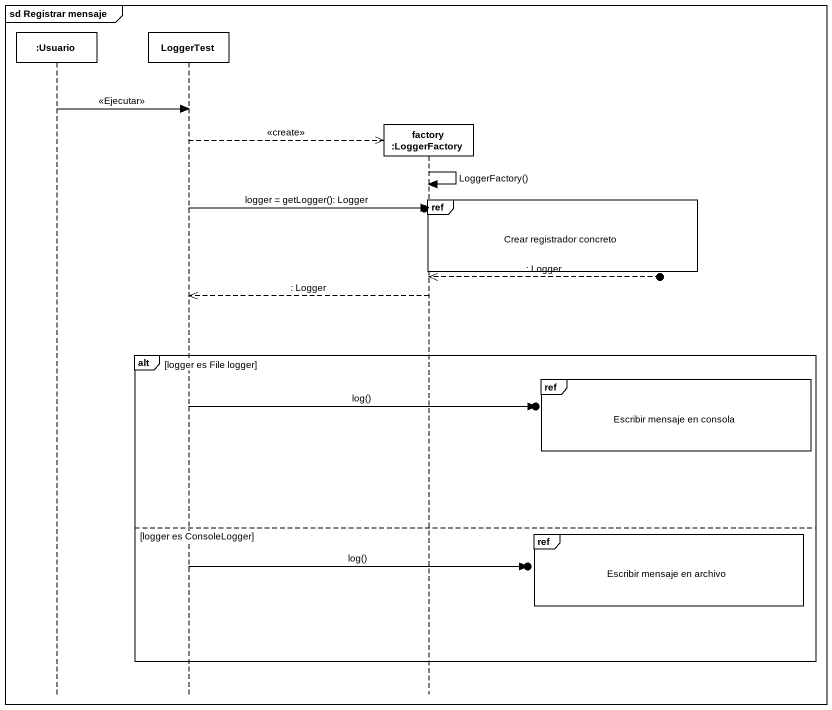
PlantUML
@startuml
mainframe sd Registrar mensaje
hide footbox
participant ":Usuario" as Usuario
participant LoggerTest
participant "factory :LoggerFactory" as factory_LoggerFactory

Usuario -> LoggerTest : <<Ejecutar>>
LoggerTest -->> factory_LoggerFactory ** : <<create>>
factory_LoggerFactory -> factory_LoggerFactory : LoggerFactory()
ref over factory_LoggerFactory : Crear registrador concreto
LoggerTest -> factory_LoggerFactory : logger = getLogger(): Logger
factory_LoggerFactory <<--o] : : Logger
factory_LoggerFactory -->> LoggerTest : : Logger
alt logger es File logger
  ref over factory_LoggerFactory : Escribir mensaje en consola
  LoggerTest ->o] : log()
else logger es ConsoleLogger
  ref over factory_LoggerFactory : Escribir mensaje en archivo
  LoggerTest ->o] : log()
end
@enduml
